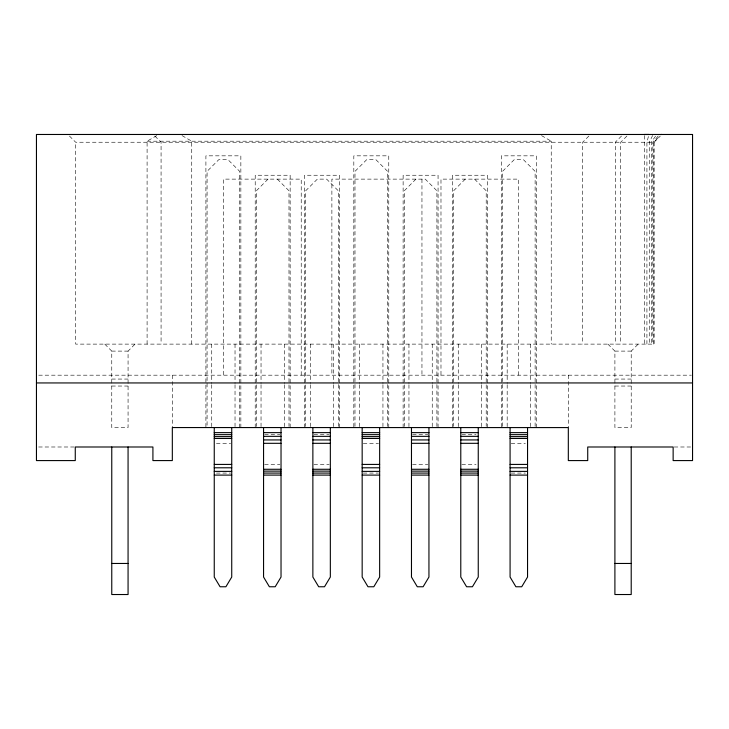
<?xml version="1.0" encoding="UTF-8"?>
<svg xmlns="http://www.w3.org/2000/svg" width="729" height="729" viewBox="0 0 729 729"><rect width="100%" height="100%" fill="white"/><g stroke="black" fill="none" stroke-linecap="round" stroke-linejoin="round"><path stroke-width="0.55" stroke-dasharray="3.65 2.73" d="M646.924 344.115L646.924 142.237L648.682 135.448M653.785 344.115L653.785 142.237L659.781 136.031M652.655 135.448L649.266 142.237L649.266 344.115M655.544 136.205L651.27 142.237L651.27 344.115M658.196 136.031L652.819 142.237L652.819 344.115M268.026 179.124L256.38 190.77L256.38 426.447M104.776 344.115L111.765 351.105L111.765 427.586L128.067 427.586L128.067 351.105L135.056 344.115M415.94 179.124L404.294 190.77L404.294 426.447M465.248 179.124L453.602 190.77L453.602 426.447M588.895 136.031L582.681 142.237L582.681 344.115M621.509 136.031L615.294 142.237L615.294 344.115M626.94 136.031L620.725 142.237L620.725 344.115M69.446 136.031L75.661 142.237L654.113 142.237L660.328 136.031M607.913 344.115L614.902 351.105L614.902 427.586L631.214 427.586L631.214 351.105L638.203 344.115M147.094 344.115L147.094 141.198L156.799 135.594M147.094 141.198L551.233 141.198L551.233 344.115M111.765 351.105L128.067 351.105M614.902 351.105L631.214 351.105M38.719 375.18L691.42 375.18M111.765 379.062L128.067 379.062M614.902 379.062L631.214 379.062M111.765 386.042L128.067 386.042M614.902 386.042L631.214 386.042M264.654 434.657L279.936 434.657M313.962 434.657L329.244 434.657M412.568 434.657L427.85 434.657M461.876 434.657L476.064 434.657M216.44 443.314L230.637 443.314M363.261 443.314L378.551 443.314M511.175 443.314L525.372 443.314M38.664 446.995L74.167 446.995M674.216 446.995L691.475 446.995M264.654 464.419L279.936 464.419M313.962 464.419L329.244 464.419M412.568 464.419L427.85 464.419M461.876 464.419L476.064 464.419M216.44 473.075L230.637 473.075M363.261 473.075L378.551 473.075M511.175 473.075L525.372 473.075M541.529 135.594L551.233 141.198M182.031 135.594L191.736 141.198L191.736 344.115M474.561 179.124L486.207 190.77L486.207 426.447M277.348 179.124L288.994 190.77L288.994 426.447M154.858 136.031L161.073 142.237L161.073 344.115M654.113 142.237L654.113 344.115L75.661 344.115L75.661 142.237M644.409 135.585L644.409 344.115M568.319 375.18L568.319 427.586M536.289 427.586L536.289 155.833L501.352 155.833L501.352 427.586M535.122 426.447L535.122 171.361L523.477 159.715L514.164 159.715L502.518 171.361L502.518 426.447M530.466 344.115L530.466 383.6M530.466 384.721L530.466 427.586M518.629 375.18L518.629 179.124L440.981 179.124L440.981 375.18M507.174 344.115L507.174 383.6M507.174 384.721L507.174 427.586M487.373 427.586L487.373 175.242L452.436 175.242L452.436 427.586M481.55 344.115L481.55 383.6M481.55 384.721L481.55 427.586M458.259 344.115L458.259 383.6M458.259 384.721L458.259 427.586M438.065 427.586L438.065 175.242L403.128 175.242L403.128 427.586M436.908 426.447L436.908 190.77L425.253 179.124L331.886 179.124L331.886 375.18M432.242 344.115L432.242 383.6M432.242 384.721L432.242 427.586M421.954 179.124L421.954 375.18M408.951 344.115L408.951 383.6M408.951 384.721L408.951 427.586M388.767 427.586L388.767 155.833L353.82 155.833L353.82 427.586M387.6 426.447L387.6 171.361L375.954 159.715L366.632 159.715L354.987 171.361L354.987 426.447M382.944 344.115L382.944 383.6M382.944 384.721L382.944 427.586M359.643 344.115L359.643 383.6M359.643 384.721L359.643 427.586M339.459 427.586L339.459 175.242L304.522 175.242L304.522 427.586M338.292 426.447L338.292 190.77L326.647 179.124L317.334 179.124L305.688 190.77L305.688 426.447M333.636 344.115L333.636 383.6M333.636 384.721L333.636 427.586M310.344 344.115L310.344 383.6M310.344 384.721L310.344 427.586M301.223 375.18L301.223 179.124L223.575 179.124L223.575 375.18M290.151 427.586L290.151 175.242L255.214 175.242L255.214 427.586M284.328 344.115L284.328 383.6M284.328 384.721L284.328 427.586M261.037 344.115L261.037 383.6M261.037 384.721L261.037 427.586M240.852 427.586L240.852 155.833L205.906 155.833L205.906 427.586M239.686 427.586L239.686 171.361L228.04 159.715L218.718 159.715L207.072 171.361L207.072 427.586M235.03 344.115L235.03 383.6M235.03 384.721L235.03 427.586M211.738 344.115L211.738 383.6M211.738 384.721L211.738 427.586M172.326 375.18L172.326 427.586"/><path stroke-width="1.09" d="M644.409 134.473L648.928 134.473M661.285 134.473L661.877 134.473M36.45 382.944L692.55 382.944M214.253 432.634L231.731 432.634M263.561 432.634L281.029 432.634M312.869 432.634L330.337 432.634M362.167 432.634L379.645 432.634M411.475 432.634L428.944 432.634M460.783 432.634L478.251 432.634M510.081 432.634L527.55 432.634M214.253 434.657L231.731 434.657M362.167 434.657L379.645 434.657M510.081 434.657L527.55 434.657M263.561 436.343L281.029 436.343M312.869 436.343L330.337 436.343M411.475 436.343L428.944 436.343M460.783 436.343L478.251 436.343M214.253 436.616L231.731 436.616M362.167 436.616L379.645 436.616M510.081 436.616L527.55 436.616M214.253 438.457L231.731 438.457M362.167 438.457L379.645 438.457M510.081 438.457L527.55 438.457M263.561 439.933L281.029 439.933M312.869 439.933L330.337 439.933M411.475 439.933L428.944 439.933M460.783 439.933L478.251 439.933M263.561 443.314L281.029 443.314M312.869 443.314L330.337 443.314M411.475 443.314L428.944 443.314M460.783 443.314L478.251 443.314M214.253 464.419L231.731 464.419M362.167 464.419L379.645 464.419M510.081 464.419L527.55 464.419M214.253 467.79L231.731 467.79M362.167 467.79L379.645 467.79M510.081 467.79L527.55 467.79M263.561 469.276L281.029 469.276M312.869 469.276L330.337 469.276M411.475 469.276L428.944 469.276M460.783 469.276L478.251 469.276M263.561 471.116L281.029 471.116M312.869 471.116L330.337 471.116M411.475 471.116L428.944 471.116M460.783 471.116L478.251 471.116M214.253 471.39L231.731 471.39M362.167 471.39L379.645 471.39M510.081 471.39L527.55 471.39M263.561 473.075L281.029 473.075M312.869 473.075L330.337 473.075M411.475 473.075L428.944 473.075M460.783 473.075L478.251 473.075M214.253 475.098L231.731 475.098M263.561 475.098L281.029 475.098M312.869 475.098L330.337 475.098M362.167 475.098L379.645 475.098M411.475 475.098L428.944 475.098M460.783 475.098L478.251 475.098M510.081 475.098L527.55 475.098M111.765 563.462L128.067 563.462M614.902 563.462L631.214 563.462M631.214 446.995L631.214 594.527L614.902 594.527L614.902 446.995M527.55 427.586L527.55 577.049L521.727 586.763L515.904 586.763L510.081 577.049L510.081 427.586M478.251 427.586L478.251 577.049L472.428 586.763L466.606 586.763L460.783 577.049L460.783 427.586M428.944 427.586L428.944 577.049L423.121 586.763L417.298 586.763L411.475 577.049L411.475 427.586M379.645 427.586L379.645 577.049L373.813 586.763L367.99 586.763L362.167 577.049L362.167 427.586M330.337 427.586L330.337 577.049L324.514 586.763L318.691 586.763L312.869 577.049L312.869 427.586M281.029 427.586L281.029 577.049L275.207 586.763L269.384 586.763L263.561 577.049L263.561 427.586M231.731 427.586L231.731 577.049L225.908 586.763L220.076 586.763L214.253 577.049L214.253 427.586M128.067 446.995L128.067 594.527L111.765 594.527L111.765 446.995M692.55 134.473L36.45 134.473L36.45 460.582L75.269 460.582L75.269 446.995L152.917 446.995L152.917 460.582L172.326 460.582L172.326 427.558L568.319 427.586L568.319 460.582L587.729 460.582L587.729 446.995L673.14 446.995L673.14 460.582L692.55 460.582L692.55 134.473"/></g></svg>
